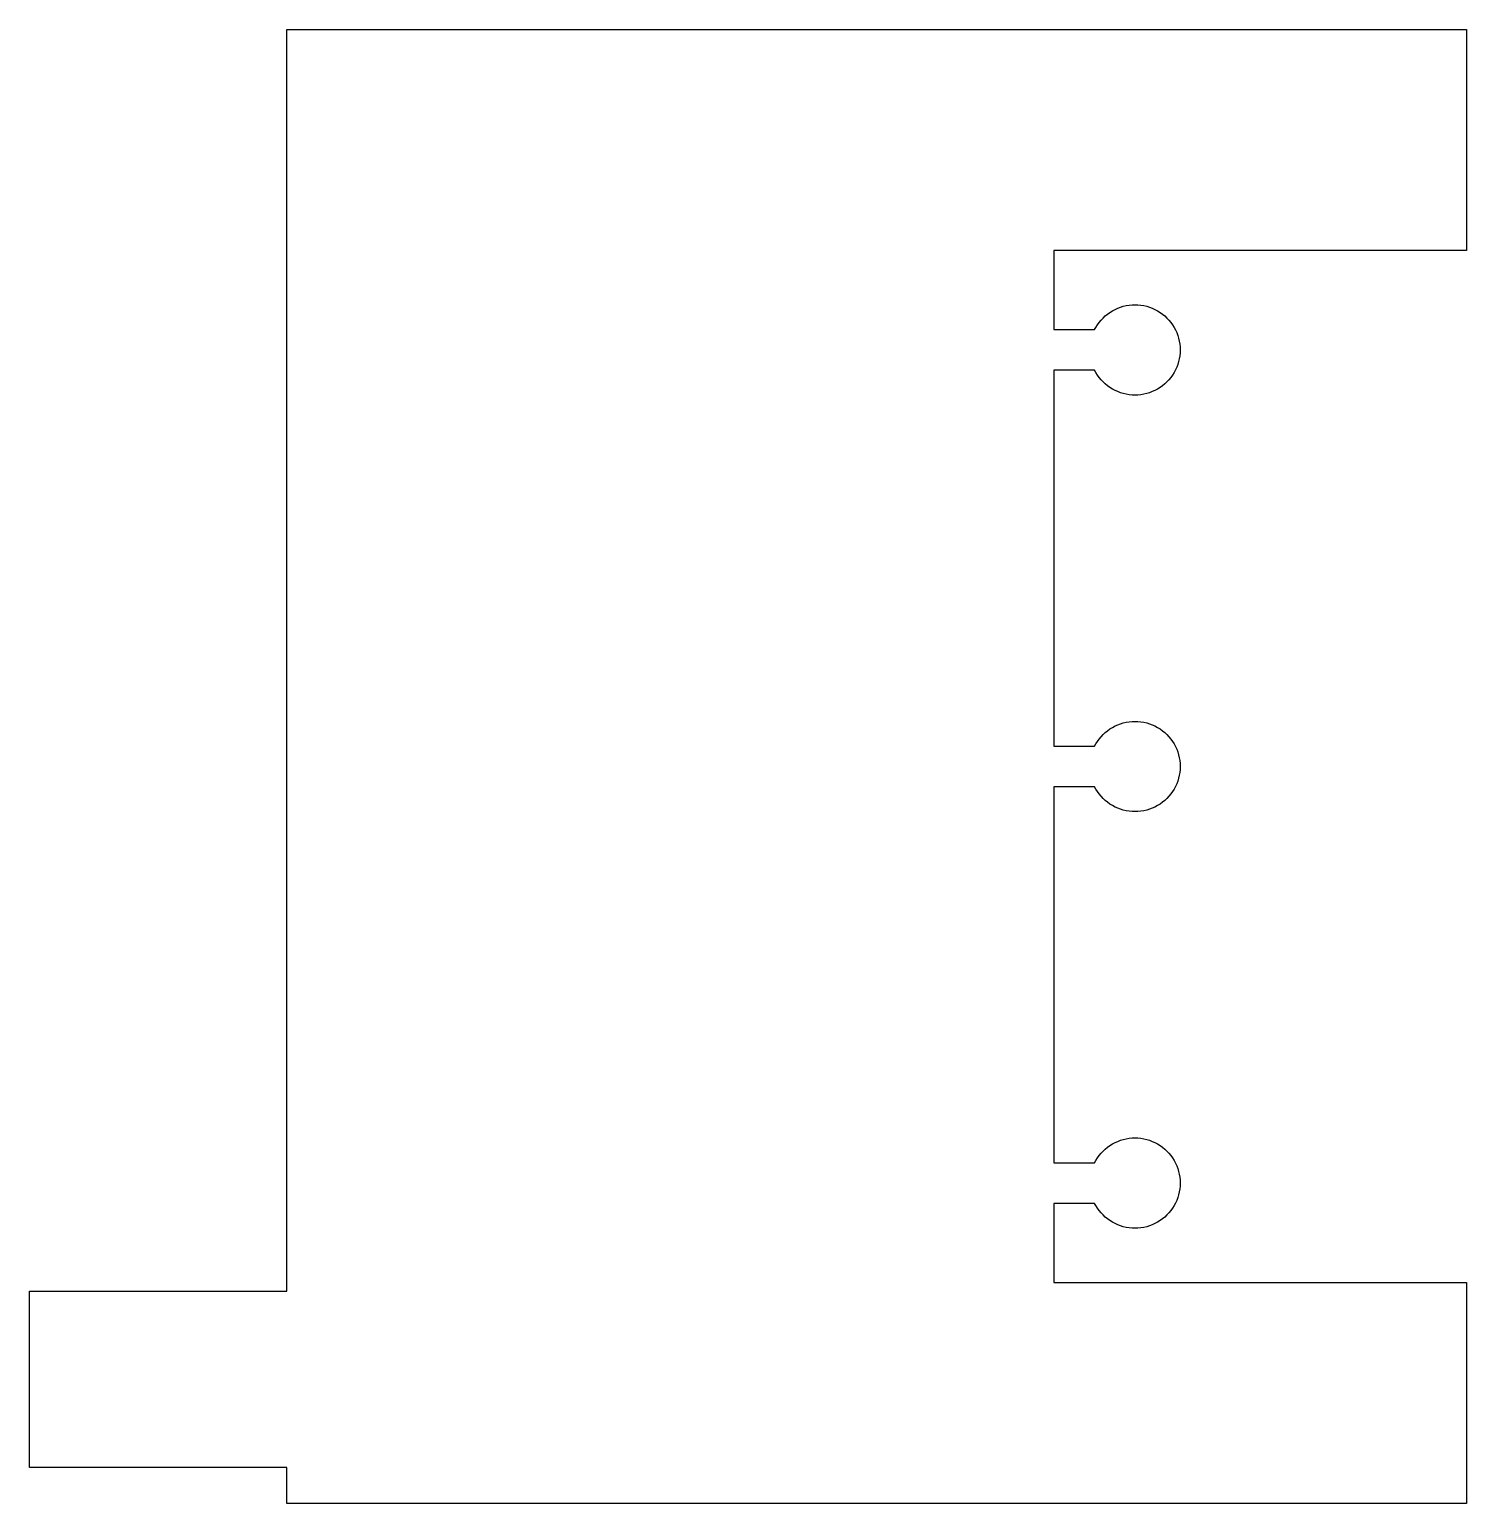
# Model space of a CAD drawing. Header units: millimetres. Extents: x -5.7 to 26.1, y 0 to 32.6.
import ezdxf

# ---------------------------------------------------------------- set-up
doc = ezdxf.new("R2010")
doc.units = ezdxf.units.MM
doc.layers.add('OUTLINE', color=7, linetype='CONTINUOUS')

msp = doc.modelspace()

# ---------------------------------------------------------------- linework, layer by layer
at = {"layer": 'OUTLINE'}
for p, q in [((0, 4.7), (0, 32.64)), ((0, 32.64), (26.11, 32.64)), ((26.11, 32.64), (26.11, 27.744)), ((26.11, 27.744), (16.9715, 27.744)), ((16.9715, 27.744), (16.9715, 25.994)), ((18.2715, 26.41002), (18.32921, 26.44087)), ((18.32921, 26.44087), (18.38882, 26.46788)), ((18.38882, 26.46788), (18.45006, 26.49093)), ((18.45006, 26.49093), (18.51268, 26.50993)), ((18.51268, 26.50993), (18.57641, 26.52478)), ((18.57641, 26.52478), (18.64097, 26.53544)), ((18.64097, 26.53544), (18.7061, 26.54186)), ((18.7061, 26.54186), (18.7715, 26.544)), ((18.7715, 26.544), (18.8369, 26.54186)), ((18.8369, 26.54186), (18.90203, 26.53544)), ((18.90203, 26.53544), (18.96659, 26.52478)), ((18.96659, 26.52478), (19.03032, 26.50993)), ((19.03032, 26.50993), (19.09294, 26.49093)), ((19.09294, 26.49093), (19.15418, 26.46788)), ((19.15418, 26.46788), (19.21379, 26.44087)), ((19.21379, 26.44087), (19.2715, 26.41002)), ((17.94003, 26.09957), (17.97815, 26.15276)), ((17.97815, 26.15276), (18.01966, 26.20335)), ((18.01966, 26.20335), (18.06439, 26.25111)), ((18.06439, 26.25111), (18.11215, 26.29584)), ((18.11215, 26.29584), (18.16274, 26.33735)), ((18.16274, 26.33735), (18.21593, 26.37547)), ((18.21593, 26.37547), (18.2715, 26.41002)), ((19.2715, 26.41002), (19.32707, 26.37547)), ((19.32707, 26.37547), (19.38026, 26.33735)), ((19.38026, 26.33735), (19.43085, 26.29584)), ((19.43085, 26.29584), (19.47861, 26.25111)), ((19.47861, 26.25111), (19.52334, 26.20335)), ((19.52334, 26.20335), (19.56485, 26.15276)), ((19.56485, 26.15276), (19.60297, 26.09957)), ((16.9715, 25.994), (17.87847, 25.994)), ((17.87847, 25.994), (17.90547, 26.044)), ((17.90547, 26.044), (17.94003, 26.09957)), ((19.60297, 26.09957), (19.63753, 26.044)), ((19.63753, 26.044), (19.66837, 25.98629)), ((19.66837, 25.98629), (19.69538, 25.92668)), ((19.69538, 25.92668), (19.71843, 25.86544)), ((19.71843, 25.86544), (19.73743, 25.80282)), ((19.73743, 25.80282), (19.75229, 25.73909)), ((19.75229, 25.73909), (19.76294, 25.67453)), ((19.76294, 25.67453), (19.76936, 25.6094)), ((19.76936, 25.4786), (19.76294, 25.41347)), ((19.76936, 25.6094), (19.7715, 25.544)), ((19.7715, 25.544), (19.76936, 25.4786)), ((19.69538, 25.16132), (19.66837, 25.10171)), ((19.71843, 25.22256), (19.69538, 25.16132)), ((19.73743, 25.28518), (19.71843, 25.22256)), ((19.75229, 25.34891), (19.73743, 25.28518)), ((19.76294, 25.41347), (19.75229, 25.34891)), ((17.87847, 25.094), (16.9715, 25.094)), ((16.9715, 25.094), (16.9715, 16.77)), ((17.90547, 25.044), (17.87847, 25.094)), ((17.94003, 24.98843), (17.90547, 25.044)), ((17.97815, 24.93524), (17.94003, 24.98843)), ((18.01966, 24.88465), (17.97815, 24.93524)), ((18.06439, 24.83689), (18.01966, 24.88465)), ((18.11215, 24.79216), (18.06439, 24.83689)), ((19.47861, 24.83689), (19.43085, 24.79216)), ((19.52334, 24.88465), (19.47861, 24.83689)), ((19.56485, 24.93524), (19.52334, 24.88465)), ((19.60297, 24.98843), (19.56485, 24.93524)), ((19.63753, 25.044), (19.60297, 24.98843)), ((19.66837, 25.10171), (19.63753, 25.044)), ((18.16274, 24.75065), (18.11215, 24.79216)), ((18.21593, 24.71253), (18.16274, 24.75065)), ((18.2715, 24.67797), (18.21593, 24.71253)), ((18.32921, 24.64713), (18.2715, 24.67797)), ((18.38882, 24.62012), (18.32921, 24.64713)), ((18.45006, 24.59707), (18.38882, 24.62012)), ((18.51268, 24.57807), (18.45006, 24.59707)), ((18.57641, 24.56321), (18.51268, 24.57807)), ((18.64097, 24.55255), (18.57641, 24.56321)), ((18.7061, 24.54614), (18.64097, 24.55255)), ((18.7715, 24.544), (18.7061, 24.54614)), ((18.8369, 24.54614), (18.7715, 24.544)), ((18.90203, 24.55255), (18.8369, 24.54614)), ((18.96659, 24.56321), (18.90203, 24.55255)), ((19.03032, 24.57807), (18.96659, 24.56321)), ((19.09294, 24.59707), (19.03032, 24.57807)), ((19.15418, 24.62012), (19.09294, 24.59707)), ((19.21379, 24.64713), (19.15418, 24.62012)), ((19.2715, 24.67797), (19.21379, 24.64713)), ((19.32707, 24.71253), (19.2715, 24.67797)), ((19.38026, 24.75065), (19.32707, 24.71253)), ((19.43085, 24.79216), (19.38026, 24.75065)), ((18.51268, 17.28593), (18.57641, 17.30078)), ((18.57641, 17.30078), (18.64097, 17.31144)), ((18.64097, 17.31144), (18.7061, 17.31786)), ((18.7061, 17.31786), (18.7715, 17.32)), ((18.7715, 17.32), (18.8369, 17.31786)), ((18.8369, 17.31786), (18.90203, 17.31144)), ((18.90203, 17.31144), (18.96659, 17.30078)), ((18.96659, 17.30078), (19.03032, 17.28593)), ((17.97815, 16.92876), (18.01966, 16.97935)), ((18.01966, 16.97935), (18.06439, 17.02711)), ((18.06439, 17.02711), (18.11215, 17.07184)), ((18.11215, 17.07184), (18.16274, 17.11335)), ((18.16274, 17.11335), (18.21593, 17.15147)), ((18.21593, 17.15147), (18.2715, 17.18603)), ((18.2715, 17.18603), (18.32921, 17.21687)), ((18.32921, 17.21687), (18.38882, 17.24388)), ((18.38882, 17.24388), (18.45006, 17.26693)), ((18.45006, 17.26693), (18.51268, 17.28593)), ((19.03032, 17.28593), (19.09294, 17.26693)), ((19.09294, 17.26693), (19.15418, 17.24388)), ((19.15418, 17.24388), (19.21379, 17.21687)), ((19.21379, 17.21687), (19.2715, 17.18603)), ((19.2715, 17.18603), (19.32707, 17.15147)), ((19.32707, 17.15147), (19.38026, 17.11335)), ((19.38026, 17.11335), (19.43085, 17.07184)), ((19.43085, 17.07184), (19.47861, 17.02711)), ((19.47861, 17.02711), (19.52334, 16.97935)), ((19.52334, 16.97935), (19.56485, 16.92876)), ((16.9715, 16.77), (17.87847, 16.77)), ((17.87847, 16.77), (17.90547, 16.82)), ((17.90547, 16.82), (17.94003, 16.87557)), ((17.94003, 16.87557), (17.97815, 16.92876)), ((19.56485, 16.92876), (19.60297, 16.87557)), ((19.60297, 16.87557), (19.63753, 16.82)), ((19.63753, 16.82), (19.66837, 16.76229)), ((19.66837, 16.76229), (19.69538, 16.70268)), ((19.69538, 16.70268), (19.71843, 16.64144)), ((19.71843, 16.64144), (19.73743, 16.57882)), ((19.73743, 16.57882), (19.75229, 16.51509)), ((19.75229, 16.51509), (19.76294, 16.45053)), ((19.76294, 16.45053), (19.76936, 16.3854)), ((19.76936, 16.3854), (19.7715, 16.32)), ((19.7715, 16.32), (19.76936, 16.2546)), ((19.71843, 15.99856), (19.69538, 15.93732)), ((19.73743, 16.06118), (19.71843, 15.99856)), ((19.75229, 16.12491), (19.73743, 16.06118)), ((19.76294, 16.18947), (19.75229, 16.12491)), ((19.76936, 16.2546), (19.76294, 16.18947)), ((17.87847, 15.87), (16.9715, 15.87)), ((16.9715, 15.87), (16.9715, 7.546)), ((17.90547, 15.82), (17.87847, 15.87)), ((17.94003, 15.76443), (17.90547, 15.82)), ((17.97815, 15.71124), (17.94003, 15.76443)), ((18.01966, 15.66065), (17.97815, 15.71124)), ((19.56485, 15.71124), (19.52334, 15.66065)), ((19.60297, 15.76443), (19.56485, 15.71124)), ((19.63753, 15.82), (19.60297, 15.76443)), ((19.66837, 15.87771), (19.63753, 15.82)), ((19.69538, 15.93732), (19.66837, 15.87771)), ((18.06439, 15.61289), (18.01966, 15.66065)), ((18.11215, 15.56816), (18.06439, 15.61289)), ((18.16274, 15.52665), (18.11215, 15.56816)), ((18.21593, 15.48853), (18.16274, 15.52665)), ((18.2715, 15.45397), (18.21593, 15.48853)), ((18.32921, 15.42313), (18.2715, 15.45397)), ((18.38882, 15.39612), (18.32921, 15.42313)), ((18.45006, 15.37307), (18.38882, 15.39612)), ((18.51268, 15.35407), (18.45006, 15.37307)), ((18.57641, 15.33921), (18.51268, 15.35407)), ((19.03032, 15.35407), (18.96659, 15.33921)), ((19.09294, 15.37307), (19.03032, 15.35407)), ((19.15418, 15.39612), (19.09294, 15.37307)), ((19.21379, 15.42313), (19.15418, 15.39612)), ((19.2715, 15.45397), (19.21379, 15.42313)), ((19.32707, 15.48853), (19.2715, 15.45397)), ((19.38026, 15.52665), (19.32707, 15.48853)), ((19.43085, 15.56816), (19.38026, 15.52665)), ((19.47861, 15.61289), (19.43085, 15.56816)), ((19.52334, 15.66065), (19.47861, 15.61289)), ((18.64097, 15.32855), (18.57641, 15.33921)), ((18.7061, 15.32214), (18.64097, 15.32855)), ((18.7715, 15.32), (18.7061, 15.32214)), ((18.8369, 15.32214), (18.7715, 15.32)), ((18.90203, 15.32855), (18.8369, 15.32214)), ((18.96659, 15.33921), (18.90203, 15.32855)), ((18.06439, 7.80311), (18.11215, 7.84784)), ((18.11215, 7.84784), (18.16274, 7.88935)), ((18.16274, 7.88935), (18.21593, 7.92747)), ((18.21593, 7.92747), (18.2715, 7.96202)), ((18.2715, 7.96202), (18.32921, 7.99287)), ((18.32921, 7.99287), (18.38882, 8.01988)), ((18.38882, 8.01988), (18.45006, 8.04293)), ((18.45006, 8.04293), (18.51268, 8.06193)), ((18.51268, 8.06193), (18.57641, 8.07678)), ((18.57641, 8.07678), (18.64097, 8.08744)), ((18.64097, 8.08744), (18.7061, 8.09386)), ((18.7061, 8.09386), (18.7715, 8.096)), ((18.7715, 8.096), (18.8369, 8.09386)), ((18.8369, 8.09386), (18.90203, 8.08744)), ((18.90203, 8.08744), (18.96659, 8.07678)), ((18.96659, 8.07678), (19.03032, 8.06193)), ((19.03032, 8.06193), (19.09294, 8.04293)), ((19.09294, 8.04293), (19.15418, 8.01988)), ((19.15418, 8.01988), (19.21379, 7.99287)), ((19.21379, 7.99287), (19.2715, 7.96202)), ((19.2715, 7.96202), (19.32707, 7.92747)), ((19.32707, 7.92747), (19.38026, 7.88935)), ((19.38026, 7.88935), (19.43085, 7.84784)), ((19.43085, 7.84784), (19.47861, 7.80311)), ((16.9715, 7.546), (17.87847, 7.546)), ((17.87847, 7.546), (17.90547, 7.596)), ((17.90547, 7.596), (17.94003, 7.65157)), ((17.94003, 7.65157), (17.97815, 7.70476)), ((17.97815, 7.70476), (18.01966, 7.75535)), ((18.01966, 7.75535), (18.06439, 7.80311)), ((19.47861, 7.80311), (19.52334, 7.75535)), ((19.52334, 7.75535), (19.56485, 7.70476)), ((19.56485, 7.70476), (19.60297, 7.65157)), ((19.60297, 7.65157), (19.63753, 7.596)), ((19.63753, 7.596), (19.66837, 7.53829)), ((19.66837, 7.53829), (19.69538, 7.47868)), ((19.69538, 7.47868), (19.71843, 7.41744)), ((19.71843, 7.41744), (19.73743, 7.35482)), ((19.73743, 7.35482), (19.75229, 7.29109)), ((19.75229, 7.29109), (19.76294, 7.22653)), ((19.76294, 7.22653), (19.76936, 7.1614)), ((19.75229, 6.90091), (19.73743, 6.83718)), ((19.76294, 6.96547), (19.75229, 6.90091)), ((19.76936, 7.0306), (19.76294, 6.96547)), ((19.76936, 7.1614), (19.7715, 7.096)), ((19.7715, 7.096), (19.76936, 7.0306)), ((17.87847, 6.646), (16.9715, 6.646)), ((16.9715, 6.646), (16.9715, 4.896)), ((17.90547, 6.596), (17.87847, 6.646)), ((17.94003, 6.54043), (17.90547, 6.596)), ((17.97815, 6.48724), (17.94003, 6.54043)), ((19.60297, 6.54043), (19.56485, 6.48724)), ((19.63753, 6.596), (19.60297, 6.54043)), ((19.66837, 6.65371), (19.63753, 6.596)), ((19.69538, 6.71332), (19.66837, 6.65371)), ((19.71843, 6.77456), (19.69538, 6.71332)), ((19.73743, 6.83718), (19.71843, 6.77456)), ((18.01966, 6.43665), (17.97815, 6.48724)), ((18.06439, 6.38889), (18.01966, 6.43665)), ((18.11215, 6.34416), (18.06439, 6.38889)), ((18.16274, 6.30265), (18.11215, 6.34416)), ((18.21593, 6.26453), (18.16274, 6.30265)), ((18.2715, 6.22997), (18.21593, 6.26453)), ((18.32921, 6.19913), (18.2715, 6.22997)), ((19.2715, 6.22997), (19.21379, 6.19913)), ((19.32707, 6.26453), (19.2715, 6.22997)), ((19.38026, 6.30265), (19.32707, 6.26453)), ((19.43085, 6.34416), (19.38026, 6.30265)), ((19.47861, 6.38889), (19.43085, 6.34416)), ((19.52334, 6.43665), (19.47861, 6.38889)), ((19.56485, 6.48724), (19.52334, 6.43665)), ((18.38882, 6.17212), (18.32921, 6.19913)), ((18.45006, 6.14907), (18.38882, 6.17212)), ((18.51268, 6.13007), (18.45006, 6.14907)), ((18.57641, 6.11522), (18.51268, 6.13007)), ((18.64097, 6.10455), (18.57641, 6.11522)), ((18.7061, 6.09814), (18.64097, 6.10455)), ((18.7715, 6.096), (18.7061, 6.09814)), ((18.8369, 6.09814), (18.7715, 6.096)), ((18.90203, 6.10455), (18.8369, 6.09814)), ((18.96659, 6.11522), (18.90203, 6.10455)), ((19.03032, 6.13007), (18.96659, 6.11522)), ((19.09294, 6.14907), (19.03032, 6.13007)), ((19.15418, 6.17212), (19.09294, 6.14907)), ((19.21379, 6.19913), (19.15418, 6.17212)), ((-5.7, 0.8), (-5.7, 4.7)), ((-5.7, 4.7), (0, 4.7)), ((16.9715, 4.896), (26.11, 4.896)), ((26.11, 4.896), (26.11, 0)), ((0, 0.8), (-5.7, 0.8)), ((0, 0), (0, 0.8)), ((26.11, 0), (0, 0))]:
    msp.add_line(p, q, dxfattribs=at)

doc.saveas('drawing.dxf')
